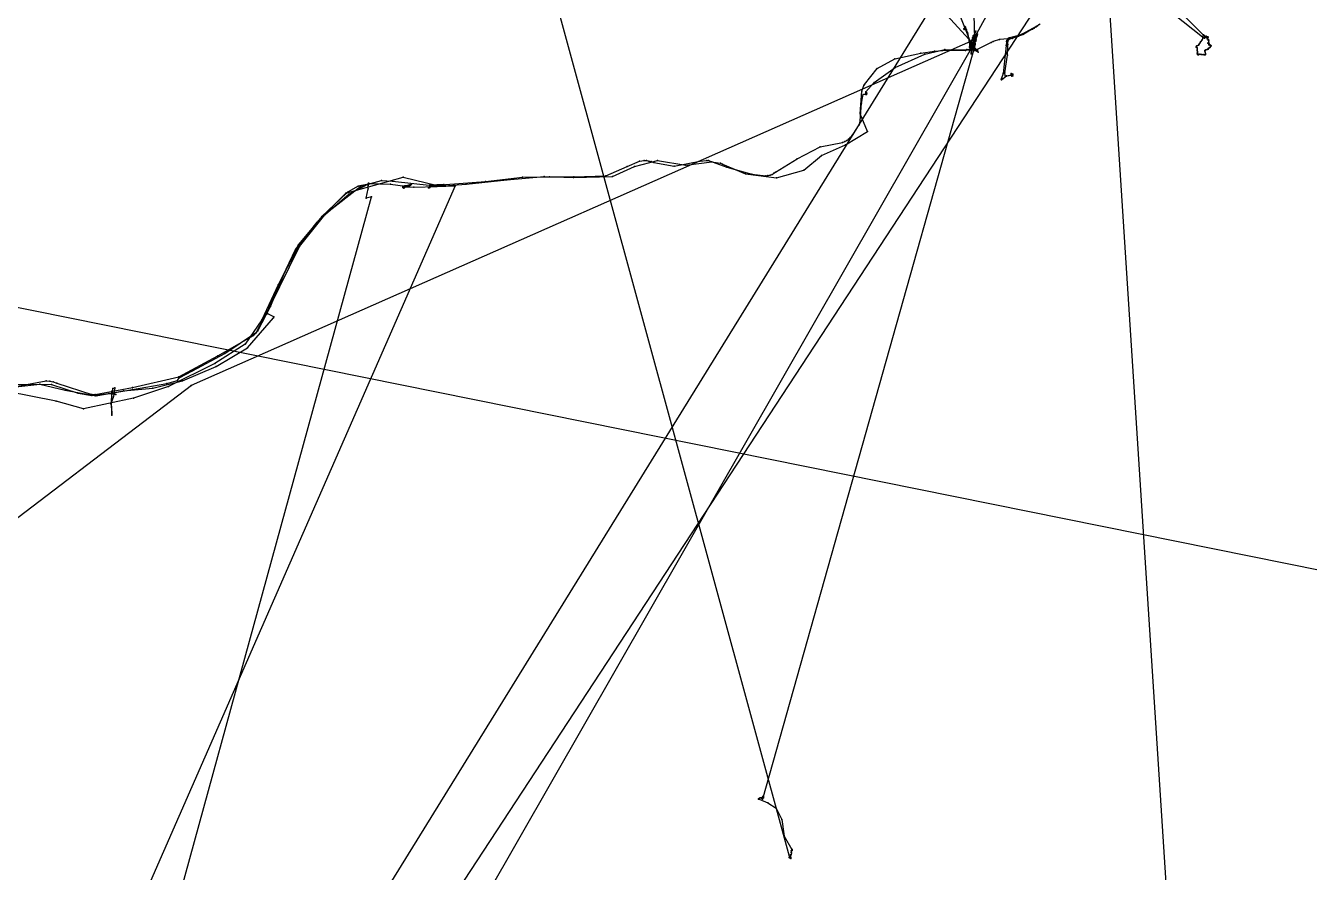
# Model space of a CAD drawing. Header units: metres. Extents: x 534009 to 558760, y 1823984 to 1869097.
# Drawn here: x 546383 to 553419, y 1834394 to 1839034 of the extents above; entities that cross this region are included whole.
import ezdxf

# ---------------------------------------------------------------- set-up
doc = ezdxf.new("R2010")
doc.units = ezdxf.units.M
doc.header["$MEASUREMENT"] = 0
doc.layers.add('Unknown_Line_Type', color=7, linetype='Continuous')
doc.layers.add('Unknown_Point_Feature', color=7, linetype='Continuous')

msp = doc.modelspace()

# ---------------------------------------------------------------- linework, layer by layer
at = {"layer": 'Unknown_Line_Type', "color": 4}
for points in [[(539005.7, 1852659.3, 613), (551572.3, 1838938.9, 400.5), (551574.7, 1838941.3, 397.6), (551573, 1838924.8, 402.9), (551571, 1838926.2, 403.9), (551564.7, 1838880, 459.2), (551569.5, 1838915.1, 424.6), (551572, 1838918.1, 423.6), (548581, 1846459.4, 461.1)], [(551696.5, 1848840, 539), (553294.9, 1824053.8, 442.3)], [(546339.7, 1837069.1, 350.1), (546524.8, 1837067.5, 352), (546671, 1837020.6, 354.9), (546745.6, 1837007.8, 356.3), (546838.6, 1837017.7, 358.2), (546877.1, 1837013.7, 356.8), (546855.6, 1837022.8, 356.8), (546858.1, 1837022.8, 355.8), (546859.7, 1837033.1, 355.3), (546860.6, 1837046.8, 356.3), (546871.8, 1837050.3, 356.3), (546871.3, 1837049.7, 356.3), (546863.8, 1837002.5, 356.3), (546849.3, 1836961.5, 356.8), (546852.6, 1836946, 356.3), (546855.5, 1836899.3, 356.3), (546853, 1836979.2, 354.4), (546856.2, 1837033, 355.3), (546852.9, 1837020, 351), (546855.4, 1837019.6, 351.5), (546860.1, 1837021.3, 352), (546918.9, 1837032.6, 352.9), (547080.1, 1837047.5, 352), (547243.3, 1837088.6, 350.5), (547427.3, 1837166.1, 348.1), (547598.4, 1837269.4, 348.6), (547741.8, 1837433.5, 350.1), (547743.6, 1837438.3, 350.1), (547710.6, 1837455, 351.5), (547706.6, 1837456.6, 351.5), (547720.7, 1837501.2, 351.5), (547776.5, 1837626.9, 351.5), (547862.1, 1837807.7, 351.5), (547979.7, 1837957.8, 351), (548137.8, 1838116, 352), (548451.2, 1838204.1, 355.8), (548640.3, 1838157.9, 355.8), (548679.3, 1838159.3, 355.8), (548682.4, 1838159.8, 355.3), (548674.6, 1838164.4, 355.8), (548598.5, 1838159.7, 385.1), (548593.4, 1838145.7, 381.8), (548598.5, 1838148, 379.4), (548601.8, 1838154, 379.9), (548601.4, 1838161.3, 381.3), (548597.5, 1838152.1, 381.3), (548595, 1838150.2, 383.2), (548594.3, 1838145.9, 379.4), (548591.3, 1838145.9, 374.6), (548596.3, 1838147.9, 375), (548602.1, 1838153.9, 374.6), (548650.9, 1838154.7, 376.5), (548797.1, 1838166.5, 383.2), (549020.9, 1838190.1, 388), (549224.2, 1838208.2, 392.8), (549385.9, 1838201.7, 394.3), (549599.3, 1838207.2, 393.3), (549720.1, 1838262.2, 394.8), (549845.3, 1838295.1, 392.8), (550000.4, 1838270.3, 390.9), (550144, 1838288.2, 390), (550191.9, 1838280.5, 390), (550202.2, 1838276, 390), (550327.8, 1838222.1, 390), (550498.4, 1838199.8, 389.5), (550648.3, 1838241.6, 388.5), (550744.7, 1838323.6, 386.6), (550876.6, 1838380.8, 385.1), (550997.1, 1838454.5, 385.1), (550957.5, 1838550.8, 367.4), (550966.3, 1838674.9, 382.7), (550976.3, 1838705.6, 383.2), (550980.3, 1838712.6, 383.7), (551050.5, 1838799.8, 384.2), (551146.5, 1838853.1, 388), (551289.1, 1838883.1, 392.8), (551364.2, 1838895.5, 388.5), (551431.1, 1838900, 390), (551534, 1838898.3, 398.1), (551540.9, 1838904, 402), (551585, 1838911.3, 405.8), (551596.9, 1838895.6, 402.5), (551604.2, 1838890, 401.5), (551600.4, 1838898.2, 400.5), (551599.9, 1838899.4, 405.3), (551597.6, 1838900, 406.8), (551596.9, 1838904.5, 412.5), (551597.5, 1838903.1, 415.9), (551598.6, 1838901.9, 415), (551596.3, 1838897.9, 420.2), (551597.1, 1838895.1, 426.5), (551590.8, 1838902.8, 427), (551579.8, 1838909.3, 427), (551572.2, 1838920.4, 424.1), (551563.3, 1838923.7, 417.4), (551569.7, 1838919.9, 411.1), (551571.1, 1838924.5, 409.7), (551571.7, 1838924.6, 410.1), (551582.5, 1838946.5, 415.9), (551585.4, 1838962.5, 409.7), (551324.7, 1848507.8, 425)], [(549190.2, 1841864.5, 551.5), (552834, 1838972.8, 520.7), (552836.3, 1838968.1, 507.2), (552837.1, 1838971, 506.8), (552839.8, 1838970.6, 501.5), (552842, 1838967.6, 493.8), (552844.8, 1838966.8, 485.1), (552845.8, 1838967.1, 484.6), (552856.5, 1838974, 462.5), (552861.5, 1838973.4, 456.3), (552864.4, 1838971.9, 456.3), (552845, 1838973.3, 393.3), (552838.8, 1838970.6, 377.9), (552834.9, 1838965.2, 377), (552831.1, 1838957.4, 377.5), (552829.8, 1838954.1, 377.5), (552822.7, 1838945, 377.9), (552817.3, 1838936.9, 377.9), (552813.5, 1838931.4, 378.9), (552812.7, 1838929.5, 378.9), (552811.5, 1838928.3, 378.4), (552803.3, 1838924.5, 379.9), (552801.9, 1838923, 379.4), (552800.1, 1838921.3, 379.4), (552799.3, 1838918.6, 379.4), (552798.1, 1838917.6, 379.9), (552798.9, 1838916.6, 379.9), (552798.9, 1838917.2, 379.4), (552804.3, 1838913.5, 377.5), (552803.6, 1838912.2, 376.5), (552803.4, 1838906.4, 373.1), (552803.1, 1838898.1, 371.2), (552805.4, 1838892.2, 369.8), (552805.1, 1838890.6, 368.3), (552806, 1838885, 365.9), (552803.6, 1838883.5, 366.9), (552808, 1838881.1, 365), (552808.5, 1838875.4, 364), (552806.4, 1838876.4, 363.5), (552811.5, 1838875.1, 366.4), (552819.3, 1838877.8, 367.8), (552826.4, 1838876.7, 364.5), (552826.9, 1838876.7, 363.5), (552836.2, 1838876.5, 362.1), (552842.1, 1838875.2, 362.5), (552847.1, 1838876.7, 363.5), (552848.2, 1838874.5, 365.4), (552849.2, 1838876.3, 365.4), (552848.9, 1838881.5, 365.4), (552848.3, 1838888.3, 360.6), (552845.6, 1838894.9, 359.2), (552846.7, 1838897.7, 358.2), (552845.5, 1838897.5, 357.3), (552847.8, 1838897.9, 359.7), (552850.8, 1838902.6, 360.1), (552859.1, 1838903, 359.2), (552863.4, 1838906.5, 356.8), (552864.3, 1838909.4, 352), (552869.9, 1838912.1, 347.2), (552871.6, 1838913.8, 345.7), (552875.9, 1838916.6, 345.2), (552877.3, 1838919.9, 346.2), (552877.6, 1838920.8, 347.2), (552878.5, 1838922.8, 348.1), (552879.8, 1838923.5, 347.6), (552876.5, 1838927.6, 349.6), (552876.6, 1838927.8, 349.1), (552873, 1838929.3, 350.5), (552872.6, 1838927.9, 349.6), (552871.7, 1838930.2, 354.9), (552870.2, 1838935.3, 353.9), (552868.5, 1838932.2, 355.3), (552868.7, 1838929.9, 357.3), (552869.5, 1838933.2, 356.3), (552868.3, 1838937.4, 355.3), (552864.9, 1838939.5, 354.4), (552862.9, 1838939.3, 352.9), (552864.3, 1838939.2, 358.2), (552868.6, 1838944.4, 357.8), (552868, 1838954.2, 359.7), (552865.2, 1838953.7, 360.6), (552864.7, 1838955.6, 361.1), (552864.2, 1838960.3, 361.1), (552859.9, 1838962.2, 363), (552857.9, 1838962.2, 365.9), (552858, 1838966.5, 368.3), (552856, 1838970.2, 370.2), (552852.7, 1838973.8, 370.2), (552854, 1838976.7, 370.7), (552853.8, 1838977.1, 370.7), (552852.2, 1838973.5, 369.8), (552846.7, 1838975.8, 370.2), (552843.3, 1838979.2, 370.2), (552841.6, 1838980.4, 370.7), (552838.6, 1838983.4, 371.7), (552837.3, 1838982.4, 367.8), (552838.2, 1838982.9, 367.4), (552019.3, 1839800.5, 436.1)], [(551936.2, 1839039.9, 428.4), (551929.4, 1839034.4, 428.4), (551922.3, 1839029, 427.9), (551824.1, 1838977.3, 422.6), (551790, 1838964.8, 420.7), (551719.9, 1838958.6, 417.8), (551685.5, 1838946.8, 416.9), (551675.1, 1838941.4, 416.4), (551587.4, 1838897.5, 412.5), (551581.6, 1838897.8, 411.6), (551577.6, 1838900.7, 411.1), (551574.7, 1838906.4, 411.1), (551568.4, 1838925.2, 410.6), (551569.6, 1838925.8, 410.6), (551560.9, 1838931.6, 405.3), (551560, 1838933.9, 402.9), (551562.8, 1838940.5, 400), (551569.5, 1838937.1, 398.1), (551577.3, 1838946.1, 396.7), (551584.2, 1838945.9, 396.2), (551582.4, 1838942.1, 398.6), (551586.6, 1838948.2, 398.1), (551591.9, 1838957, 400), (551593.3, 1838974.7, 402.5), (551599.7, 1838988.4, 406.3), (551596.6, 1838975.4, 406.3), (551585.3, 1838946.2, 402), (551584.4, 1838970.5, 407.3), (551585.1, 1838975, 418.3), (551582.1, 1838968.1, 427.4), (551572.6, 1838966.9, 427.9), (551590.3, 1839004.2, 428.9), (551568.5, 1838954.2, 420.2), (551577.2, 1838958.6, 409.2), (551579.3, 1838958.9, 410.1), (551572.4, 1838915.2, 403.9), (551572.9, 1838905.9, 398.1), (551576.4, 1838920.2, 395.2), (551582.4, 1838942, 402.5), (551580.7, 1838909.4, 392.8), (551580.4, 1838938.2, 396.2), (551584.9, 1838928, 387.1), (551585.2, 1838952.3, 398.1), (551583.1, 1838951, 402.5), (551585.6, 1838955, 403.9), (551588.4, 1838959.3, 406.8), (551579.9, 1838956.6, 411.6), (551578.8, 1838957.4, 412.1), (551580, 1838961.1, 412.5), (551595.6, 1838974.2, 420.7), (551592.3, 1838970.8, 426), (551591.9, 1838978.2, 433.2), (551588.2, 1838982.9, 435.6), (551581.4, 1838978.9, 435.6), (551578.5, 1838976.9, 435.6), (551576.5, 1838974.1, 432.7), (551576.9, 1838978.3, 432.2), (551576.9, 1838955.1, 420.2), (551580.9, 1838950.5, 412.1), (551581.8, 1838947.4, 409.7), (551581, 1838941.3, 407.3), (551579.3, 1838940, 399.1), (551578.9, 1838943.1, 402.9), (551584, 1838948.9, 406.8), (551577.2, 1838950.2, 409.2), (551579.8, 1838950.2, 413.5), (551590.4, 1838950.1, 412.5), (551585.5, 1838949.7, 413), (551578, 1838948.3, 419.8), (551577.5, 1838952.8, 424.1), (551576.7, 1838948.5, 424.1), (551577.8, 1838944.2, 423.6), (551585.8, 1838954, 423.1), (551585.4, 1838959.7, 418.8), (551568.2, 1838930.9, 418.3), (551560.7, 1838916.5, 417.8), (551556.5, 1838917.3, 418.3), (551561.3, 1838939.9, 418.8), (551573.9, 1838964.6, 420.7), (551585.1, 1838953.8, 421.7), (551587.8, 1838932, 421.2), (550421, 1834795.3, 516.4), (550419.4, 1834798, 520.2), (550416.7, 1834800.5, 522.6), (550416, 1834802.8, 524.1), (550418.2, 1834800.6, 523.1), (550419.2, 1834800, 522.1), (550421.6, 1834802.6, 523.6), (550421.1, 1834805.9, 523.1), (550421.6, 1834803.7, 524.1), (550422.1, 1834805.5, 524.1), (550425, 1834811.3, 522.1), (550422.9, 1834809.1, 521.7), (550426.7, 1834805.7, 522.6), (550426.1, 1834805.9, 522.6), (550426.6, 1834802.8, 523.1), (550426.1, 1834803, 523.1), (550425.4, 1834805.2, 521.2), (550427.4, 1834807.2, 519.7), (550426.8, 1834806.2, 518.3), (550427, 1834804.4, 516.8), (550424.9, 1834807.4, 518.3), (550424.4, 1834804.9, 519.2), (550426.4, 1834806.6, 521.2), (550426.6, 1834806.6, 521.2), (550426, 1834805.3, 521.2), (550425, 1834803.1, 521.7), (550425.2, 1834805, 522.1), (550423.1, 1834805.7, 523.6), (550421.6, 1834804.9, 522.6), (550423.4, 1834806, 520.7), (550423.1, 1834805.1, 520.2), (550424, 1834804.9, 521.2), (550424.2, 1834804.5, 523.1), (550423.5, 1834805.3, 521.2), (550423.3, 1834806.2, 521.7), (550421.8, 1834806.4, 522.1), (550421.4, 1834806.4, 522.1), (550423, 1834806, 521.2), (550422.3, 1834805.1, 521.7), (550408.3, 1834802, 521.7), (550405.3, 1834801.3, 521.7), (550399.1, 1834797.4, 522.1), (550400.1, 1834796, 522.6), (550400.6, 1834794.7, 524.1), (550402.3, 1834794.8, 524.5), (550451.5, 1834775.5, 523.6), (550496.3, 1834746.5, 523.1), (550528.1, 1834684.6, 525), (550541, 1834593.3, 526.5), (550582.2, 1834518.5, 529.8), (550582.6, 1834520, 532.7), (550582.6, 1834520.4, 534.2), (550584, 1834520.3, 532.7), (550581.8, 1834520.4, 532.2), (550584.7, 1834518.5, 528.9), (550584.4, 1834513.2, 529.8), (550578.3, 1834512.9, 530.3), (550578.2, 1834502.3, 529.8), (550580.8, 1834500.6, 530.3), (550578.7, 1834491.7, 528.9), (550578.7, 1834490.9, 529.3), (550574.5, 1834489.8, 529.8), (550572.7, 1834481.3, 529.3), (550571.3, 1834479.3, 529.8), (550570.6, 1834475.9, 530.3), (550571.2, 1834476, 530.8), (550569.3, 1834475.7, 531.8), (550568.9, 1834473.4, 530.3), (550570.8, 1834476.7, 530.3), (550569.6, 1834478.2, 530.3), (550566.8, 1834474.7, 534.6), (550570.4, 1834475.5, 536.5), (550571.9, 1834477.6, 537), (550570.3, 1834477.5, 536.5), (550571.9, 1834476, 538.5), (550571.8, 1834477.3, 530.3), (550571.2, 1834478, 530.3), (550569.8, 1834477.1, 533.2), (550572.9, 1834476.5, 537.5), (550571.8, 1834478.6, 535.1), (550569.9, 1834479.7, 535.6), (550571.4, 1834477.1, 535.6), (550573.2, 1834475.7, 526.9), (550576.1, 1834477.9, 529.8), (550577.5, 1834477.4, 530.8), (550574.4, 1834477, 529.3), (550574.9, 1834475.8, 529.3), (550573.5, 1834475.6, 528.9), (550574.7, 1834474.9, 532.7), (550576.1, 1834476.2, 529.8), (550577, 1834473.9, 530.8), (550577.5, 1834469.3, 531.3), (550573.8, 1834474.7, 529.3), (550569.1, 1834481.9, 528.4), (548944.9, 1840432.9, 439.5)], [(552033.7, 1839790.8, 419.8), (551585.4, 1838972.8, 417.4), (551585.5, 1838977, 417.4), (551587.7, 1838981.5, 417.4), (551590, 1838983.4, 417.8), (551599, 1838990.4, 417.8), (551594.1, 1838987.2, 418.3), (551594.9, 1838987.3, 418.3), (551583.7, 1838964, 389.5), (551578.6, 1838957.4, 377), (551576.6, 1838955.9, 384.7), (551579.5, 1838956.6, 405.8), (551581.4, 1838961.6, 411.1), (551585.3, 1838965.3, 408.7), (551584.7, 1838963.8, 403.9), (551581.1, 1838963.2, 405.3), (551585.3, 1838956.6, 401.5), (551585.1, 1838959.7, 401), (551585.5, 1838959.2, 403.4), (551587.9, 1838960.9, 406.8), (551585.6, 1838956.3, 403.4), (551585.5, 1838955.2, 402.5), (551586.1, 1838959, 401), (551586.5, 1838961.1, 399.6), (551582.7, 1838956.7, 395.2), (551578.4, 1838954.1, 392.8), (551577.9, 1838951.9, 390), (551583.1, 1838960.7, 412.5), (551585.8, 1838963.2, 415.4), (551589.6, 1838962.2, 413.5), (551584.4, 1838956.2, 406.8), (551581.2, 1838958.4, 403.4), (551579.8, 1838952.1, 403.9), (551578.9, 1838953, 407.3), (551578.5, 1838948.3, 411.1), (551578, 1838956.4, 410.6), (551578.3, 1838955.4, 409.7), (547289.1, 1837062.5, 342.9), (547291.8, 1837062.5, 340.9), (546038.2, 1836108.2, 303.4)], [(543660.2, 1826531.2, 228.4), (551988.3, 1839236.7, 419.3)], [(546779.4, 1831740, 390.4), (551346.3, 1839129.8, 390.9)], [(546311.8, 1837052.7, 316.9), (546460.2, 1837070, 322.7), (546598.8, 1837036, 329.4), (546768, 1837006.1, 335.2), (546968.4, 1837041, 340.4), (547156.1, 1837074, 346.7), (547214.7, 1837090, 350.1), (547223.7, 1837105.1, 353.9), (547296.6, 1837142.8, 352), (547475.2, 1837237.7, 352.9), (547648.5, 1837354.5, 352.5), (547721.4, 1837493.1, 352.5), (547884.2, 1837824.6, 354.9), (548030, 1838006.7, 358.2), (548219.4, 1838155, 366.4), (548332.3, 1838186.7, 367.4), (548393.8, 1838181.7, 369.8), (548610.7, 1838157.7, 374.6), (548903.9, 1838179.5, 383.7), (549106.3, 1838203.3, 390.4), (549254.6, 1838205.7, 394.8), (549387, 1838205.2, 397.2), (549562.5, 1838211.4, 397.6), (549679, 1838262.7, 394.8), (549748.2, 1838292.6, 392.8), (549772.9, 1838295.5, 392.8), (549786.1, 1838294.9, 392.8), (549799.1, 1838292.6, 392.8), (549812, 1838289.1, 392.8), (549825, 1838284.8, 393.3), (549936.8, 1838264, 394.3), (550078.1, 1838291.9, 393.3), (550115.7, 1838296, 392.8), (550125.4, 1838295.5, 392.4), (550226.6, 1838259.2, 394.8), (550363.6, 1838221.4, 398.1), (550439.4, 1838212.1, 398.1), (550451.2, 1838212.7, 397.6), (550462.8, 1838215.3, 397.2), (550473.6, 1838219.5, 396.7), (550483.6, 1838226, 396.2), (550492.5, 1838231.9, 395.7), (550611.4, 1838304.6, 390.9), (550738.4, 1838369.9, 387.5), (550860.2, 1838393.6, 384.2), (550872, 1838399.1, 384.2), (550883.3, 1838405.5, 383.7), (550893.5, 1838413.2, 383.2), (550902.9, 1838421.9, 383.2), (550911.3, 1838431, 382.7), (550919, 1838440.3, 382.3), (550951.4, 1838490.2, 380.3), (550955, 1838501.6, 380.3), (550957.3, 1838513.1, 380.3), (550964.3, 1838609.6, 379.9), (550973.4, 1838658, 379.9), (550983.7, 1838659, 381.3), (550986.3, 1838658.5, 382.7), (550989.6, 1838657.4, 383.2), (550992.2, 1838657.8, 377), (550992.4, 1838659.5, 378.9), (550991.9, 1838657.2, 380.8), (550989.3, 1838656.7, 377), (550987.7, 1838658.7, 377.9), (550987.9, 1838657.2, 381.3), (550988.4, 1838659.1, 387.1), (550987.7, 1838660.8, 389), (550987.8, 1838662, 389.5), (550990.4, 1838663.9, 392.8), (550988.7, 1838662.8, 395.7), (550988.7, 1838661.4, 391.4), (550990.5, 1838660.6, 388), (550991, 1838658.1, 385.6), (550992.1, 1838660.1, 385.1), (550992, 1838661.4, 384.2), (550991.4, 1838662, 384.2), (550993, 1838664.5, 382.7), (550991.6, 1838665.5, 389), (550991.8, 1838665.3, 392.8), (550988.2, 1838662.2, 394.8), (550987.3, 1838671.5, 389.5), (551034.3, 1838723.4, 389.5), (551149, 1838804.9, 391.4), (551310.8, 1838878.5, 394.8), (551421.2, 1838904, 398.1), (551546.1, 1838901.3, 398.6), (551559, 1838902.4, 398.6), (551563.2, 1838904.7, 398.6), (551565.3, 1838908.5, 398.6), (551562.7, 1838931.2, 399.6), (551540.1, 1839011.5, 401), (551535.1, 1839019.6, 402.5), (551535.7, 1839018.4, 403.4), (551531.4, 1839015, 403.4), (551527.6, 1839012.8, 402.5), (551525.2, 1839016.9, 400.5), (551528.2, 1839021.3, 401), (551533.3, 1839026.9, 401), (551531.4, 1839029.4, 402), (551534, 1839019.1, 402.9), (551544.3, 1838996.8, 404.9), (551559.8, 1838912, 402.9), (551572.9, 1838902.4, 402.5), (551575.3, 1838903.5, 402.5), (551577.4, 1838906.2, 402.5), (551578.8, 1838909.7, 402.5), (551577, 1838919.4, 402.5), (551574.9, 1838921.3, 402.9), (551572.3, 1838922.8, 402.9), (551569.9, 1838924.3, 403.4), (551567.8, 1838929.4, 403.9), (551572.7, 1838936.9, 404.4), (551571.8, 1838936.7, 404.9), (551586.4, 1838946.9, 405.3), (551587.3, 1838947.1, 405.8), (544612.4, 1826763.6, 290.9)], [(551930.2, 1839034.4, 424.6), (551920.7, 1839027.3, 424.6), (551911, 1839021, 424.6), (551900.7, 1839015.7, 424.6), (551832.7, 1838982.3, 424.6), (551832.2, 1838982.4, 425.5), (551811.9, 1838977.2, 425.5), (551775.1, 1838967.9, 427), (551770.7, 1838965.4, 427), (551766.7, 1838962.1, 427), (551763.5, 1838958.3, 427), (551761.1, 1838953.4, 427), (551759.3, 1838947.6, 427.4), (551756.6, 1838924.9, 427.9), (551740.2, 1838771.7, 427.4), (551730, 1838741, 426.5), (551731.6, 1838736.8, 425.5), (551741.5, 1838744.2, 426), (551758.7, 1838760.1, 426.5), (551793.6, 1838767.2, 427), (551794, 1838769.1, 426.5), (551792.7, 1838769.1, 422.6), (551788.1, 1838770.1, 413.5), (551784.6, 1838771.4, 409.2), (551786.3, 1838768.9, 402.5), (551784.6, 1838767.1, 399.1), (551786.6, 1838763.6, 394.3), (551785.5, 1838764.5, 395.2), (551787.2, 1838765.5, 398.1), (551790.8, 1838764.1, 397.6), (551789.2, 1838764.2, 395.2), (551790.7, 1838763.5, 394.8), (551789.3, 1838765.5, 395.7), (551789.1, 1838767.1, 397.2), (551787.1, 1838768, 398.6), (551786.9, 1838770.6, 398.6), (551789.3, 1838766.2, 398.6), (551787.8, 1838762.9, 402.5), (551789.3, 1838762.6, 403.4), (551789.7, 1838761.4, 405.3), (551789.2, 1838761.7, 405.8), (551788.5, 1838762.2, 407.7), (551791, 1838759.5, 410.6), (551787.1, 1838762.7, 407.3), (551788.5, 1838758.3, 404.9), (551792.3, 1838761.3, 401), (551791, 1838761, 404.4), (551793.1, 1838760.3, 402), (551788.9, 1838761.9, 397.6), (551791.2, 1838760.6, 401), (551787.3, 1838765.9, 396.7), (551789.2, 1838762.9, 396.7), (551789.6, 1838759.6, 395.7), (551787.1, 1838761.7, 398.1), (551786.8, 1838763.2, 403.4), (551789, 1838759, 403.4), (551788.7, 1838763.2, 404.9), (551787.9, 1838764.4, 406.3), (551788, 1838763.1, 401), (551788.6, 1838760.8, 404.9), (551789.5, 1838761.4, 407.3), (551789.4, 1838763.4, 405.8), (551789.6, 1838760.6, 403.4), (551786.9, 1838763.1, 402), (551786.1, 1838765.9, 401.5), (551788.7, 1838760.4, 402.5), (551759.7, 1838757.9, 403.9), (551752.1, 1838760.2, 404.4), (551749.7, 1838775.1, 405.3), (551763.9, 1838871.9, 409.2), (551766.1, 1838931.3, 411.6), (551764.6, 1838931.9, 416.4), (551769, 1838956, 416.9), (551772.1, 1838959.2, 416.9), (551776.9, 1838961.8, 416.4), (551848.9, 1838986.8, 416.4), (551944.3, 1839045.1, 416.4)], [(546237.8, 1837040.6, 363.5), (546495.6, 1837087.5, 373.1), (546514.6, 1837086.6, 374.1), (546534, 1837082.5, 374.6), (546553.1, 1837075.2, 375), (546745, 1837012.6, 381.3), (546764, 1837012.3, 382.3), (546969.1, 1837051.8, 388.5), (547221.7, 1837109.2, 393.3), (547436.5, 1837224.8, 400), (547632.2, 1837335.9, 405.8), (547643.8, 1837348.6, 406.3), (547654.7, 1837362.3, 405.8), (547724.6, 1837494.5, 404.9), (547803, 1837683.9, 403.9), (547880.4, 1837827.5, 403.9), (548002, 1837981.9, 400.5), (548154.3, 1838111.3, 395.2), (548266.1, 1838169.6, 392.8), (548382.2, 1838165.2, 389.5), (548463.8, 1838154.5, 389.5), (548479.4, 1838154.2, 390.4), (548483.4, 1838155, 390.9), (548486.9, 1838156.2, 391.4), (548489.8, 1838158, 391.4), (548492.4, 1838159.9, 392.4), (548494.6, 1838162, 392.8), (548496.3, 1838164.2, 393.3), (548497.5, 1838166.2, 394.3), (548470.7, 1838156.7, 390.4), (548460.8, 1838156.2, 379.4), (548455.4, 1838154.6, 374.1), (548455.8, 1838154.4, 372.6), (548456, 1838153.9, 373.1), (548457.2, 1838153, 373.1), (548454.1, 1838151, 373.6), (548456.6, 1838152.4, 374.1), (548455.8, 1838152.2, 372.6), (548454.6, 1838151.1, 372.6), (548455.5, 1838149.4, 370.7), (548456.3, 1838150.7, 370.2), (548456.1, 1838149.2, 367.8), (548458.5, 1838148.2, 368.8), (548457.2, 1838147.8, 365.4), (548457, 1838146.8, 363.5), (548455.7, 1838145.5, 363), (548456.2, 1838143.7, 361.6), (548455.8, 1838147.2, 363), (548455.3, 1838147.6, 364), (548454.5, 1838145.8, 364.5), (548455.9, 1838145.2, 365.9), (548454.2, 1838147.1, 365.9), (548453.8, 1838146.8, 366.9), (548453.4, 1838147.4, 367.8), (548453.7, 1838146.8, 368.8), (548453.8, 1838147.3, 369.8), (548452.7, 1838146.6, 371.2), (548452.5, 1838147.8, 371.7), (548452.3, 1838148.4, 371.7), (548450.3, 1838147.9, 370.2), (548450, 1838148.3, 371.7), (548451.2, 1838149.3, 371.7), (548450.9, 1838150.4, 371.7), (548450.1, 1838149, 373.1), (548449.9, 1838147.4, 373.1), (548449.4, 1838146.9, 373.6), (548452.4, 1838148.3, 372.2), (548453.9, 1838152, 371.2), (548452.8, 1838153, 370.2), (548451.8, 1838151.8, 368.3), (548452.3, 1838150.5, 365.9), (548452.2, 1838151.6, 366.4), (548454.8, 1838150.4, 365.9), (548457.1, 1838150.3, 365.4), (548459, 1838150.3, 365.4), (548510.8, 1838148.5, 366.4), (548635.6, 1838153, 372.2), (548737.1, 1838156.5, 377.5), (543641.5, 1826532.8, 215.5)], [(546614.5, 1832034.8, 382.3), (548277.7, 1838097.1, 378.4), (548250, 1838089.5, 376), (548261, 1838140.5, 371.7), (548260.5, 1838157.6, 371.2), (548260.7, 1838167.3, 369.8), (548261.2, 1838164.5, 368.8), (548262.3, 1838172.1, 367.8), (548262.5, 1838166.6, 368.8), (548205.3, 1838155, 368.3), (548150.5, 1838124.6, 371.7), (548140.7, 1838115.8, 371.7), (548005.4, 1837989.1, 373.6), (547878.2, 1837834.5, 374.1), (547766.5, 1837614.3, 373.1), (547677.4, 1837421.8, 371.2), (547585.3, 1837289.6, 370.2), (547419.3, 1837183.2, 370.2), (547166.2, 1837057.2, 370.7), (546973.9, 1836993.7, 370.2), (546700, 1836935.2, 369.8), (546549.7, 1836975.6, 370.2), (546280.9, 1837030, 369.8)], [(543580.6, 1838046.9, 365), (558150.1, 1835108.2, 301)]]:
    msp.add_polyline3d(points, dxfattribs=at)
at = {"layer": 'Unknown_Point_Feature'}
for p in [(551531.4, 1839029.4, 402), (551533.3, 1839026.9, 401), (551920.7, 1839027.3, 424.6), (551922.3, 1839029, 427.9), (551929.4, 1839034.4, 428.4), (551525.2, 1839016.9, 400.5), (551527.6, 1839012.8, 402.5), (551528.2, 1839021.3, 401), (551531.4, 1839015, 403.4), (551534, 1839019.1, 402.9), (551535.1, 1839019.6, 402.5), (551535.7, 1839018.4, 403.4), (551540.1, 1839011.5, 401), (551544.3, 1838996.8, 404.9), (551572.6, 1838966.9, 427.9), (551573.9, 1838964.6, 420.7), (551576.5, 1838974.1, 432.7), (551576.6, 1838955.9, 384.7), (551576.9, 1838978.3, 432.2), (551577.2, 1838958.6, 409.2), (551578, 1838956.4, 410.6), (551578.5, 1838976.9, 435.6), (551578.6, 1838957.4, 377), (551578.8, 1838957.4, 412.1), (551579.3, 1838958.9, 410.1), (551579.5, 1838956.6, 405.8), (551579.9, 1838956.6, 411.6), (551580, 1838961.1, 412.5), (551581.1, 1838963.2, 405.3), (551581.2, 1838958.4, 403.4), (551581.4, 1838978.9, 435.6), (551581.4, 1838961.6, 411.1), (551582.1, 1838968.1, 427.4), (551582.7, 1838956.7, 395.2), (551583.1, 1838960.7, 412.5), (551583.7, 1838964, 389.5), (551584.4, 1838970.5, 407.3), (551584.4, 1838956.2, 406.8), (551584.7, 1838963.8, 403.9), (551585.1, 1838975, 418.3), (551585.1, 1838959.7, 401), (551585.3, 1838965.3, 408.7), (551585.3, 1838956.6, 401.5), (551585.4, 1838972.8, 417.4), (551585.4, 1838962.5, 409.7), (551585.4, 1838959.7, 418.8), (551585.5, 1838977, 417.4), (551585.5, 1838959.2, 403.4), (551585.6, 1838956.3, 403.4), (551585.8, 1838963.2, 415.4), (551586.1, 1838959, 401), (551586.5, 1838961.1, 399.6), (551587.7, 1838981.5, 417.4), (551587.9, 1838960.9, 406.8), (551588.2, 1838982.9, 435.6), (551588.4, 1838959.3, 406.8), (551589.6, 1838962.2, 413.5), (551590, 1838983.4, 417.8), (551590.3, 1839004.2, 428.9), (551591.9, 1838978.2, 433.2), (551591.9, 1838957, 400), (551592.3, 1838970.8, 426), (551593.3, 1838974.7, 402.5), (551594.1, 1838987.2, 418.3), (551594.9, 1838987.3, 418.3), (551595.6, 1838974.2, 420.7), (551596.6, 1838975.4, 406.3), (551599, 1838990.4, 417.8), (551599.7, 1838988.4, 406.3), (551719.9, 1838958.6, 417.8), (551763.5, 1838958.3, 427), (551766.7, 1838962.1, 427), (551769, 1838956, 416.9), (551770.7, 1838965.4, 427), (551772.1, 1838959.2, 416.9), (551775.1, 1838967.9, 427), (551776.9, 1838961.8, 416.4), (551790, 1838964.8, 420.7), (551811.9, 1838977.2, 425.5), (551824.1, 1838977.3, 422.6), (551832.2, 1838982.4, 425.5), (551832.7, 1838982.3, 424.6), (551848.9, 1838986.8, 416.4), (551900.7, 1839015.7, 424.6), (551911, 1839021, 424.6), (552831.1, 1838957.4, 377.5), (552834, 1838972.8, 520.7), (552834.9, 1838965.2, 377), (552836.3, 1838968.1, 507.2), (552837.1, 1838971, 506.8), (552837.3, 1838982.4, 367.8), (552838.2, 1838982.9, 367.4), (552838.6, 1838983.4, 371.7), (552838.8, 1838970.6, 377.9), (552839.8, 1838970.6, 501.5), (552841.6, 1838980.4, 370.7), (552842, 1838967.6, 493.8), (552843.3, 1838979.2, 370.2), (552844.8, 1838966.8, 485.1), (552845, 1838973.3, 393.3), (552845.8, 1838967.1, 484.6), (552846.7, 1838975.8, 370.2), (552852.2, 1838973.5, 369.8), (552852.7, 1838973.8, 370.2), (552853.8, 1838977.1, 370.7), (552854, 1838976.7, 370.7), (552856, 1838970.2, 370.2), (552856.5, 1838974, 462.5), (552857.9, 1838962.2, 365.9), (552858, 1838966.5, 368.3), (552859.9, 1838962.2, 363), (552861.5, 1838973.4, 456.3), (552864.2, 1838960.3, 361.1), (552864.4, 1838971.9, 456.3), (552864.7, 1838955.6, 361.1), (551364.2, 1838895.5, 388.5), (551421.2, 1838904, 398.1), (551431.1, 1838900, 390), (551534, 1838898.3, 398.1), (551540.9, 1838904, 402), (551546.1, 1838901.3, 398.6), (551556.5, 1838917.3, 418.3), (551559, 1838902.4, 398.6), (551559.8, 1838912, 402.9), (551560, 1838933.9, 402.9), (551560.7, 1838916.5, 417.8), (551560.9, 1838931.6, 405.3), (551561.3, 1838939.9, 418.8), (551562.7, 1838931.2, 399.6), (551562.8, 1838940.5, 400), (551563.2, 1838904.7, 398.6), (551563.3, 1838923.7, 417.4), (551565.3, 1838908.5, 398.6), (551567.8, 1838929.4, 403.9), (551568.2, 1838930.9, 418.3), (551568.4, 1838925.2, 410.6), (551568.5, 1838954.2, 420.2), (551569.5, 1838937.1, 398.1), (551569.5, 1838915.1, 424.6), (551569.6, 1838925.8, 410.6), (551569.7, 1838919.9, 411.1), (551569.9, 1838924.3, 403.4), (551571, 1838926.2, 403.9), (551571.1, 1838924.5, 409.7), (551571.7, 1838924.6, 410.1), (551571.8, 1838936.7, 404.9), (551572, 1838918.1, 423.6), (551572.2, 1838920.4, 424.1), (551572.3, 1838938.9, 400.5), (551572.3, 1838922.8, 402.9), (551572.4, 1838915.2, 403.9), (551572.7, 1838936.9, 404.4), (551572.9, 1838905.9, 398.1), (551572.9, 1838902.4, 402.5), (551573, 1838924.8, 402.9), (551574.7, 1838941.3, 397.6), (551574.7, 1838906.4, 411.1), (551574.9, 1838921.3, 402.9), (551575.3, 1838903.5, 402.5), (551576.4, 1838920.2, 395.2), (551576.7, 1838948.5, 424.1), (551576.9, 1838955.1, 420.2), (551577, 1838919.4, 402.5), (551577.2, 1838950.2, 409.2), (551577.3, 1838946.1, 396.7), (551577.4, 1838906.2, 402.5), (551577.5, 1838952.8, 424.1), (551577.6, 1838900.7, 411.1), (551577.8, 1838944.2, 423.6), (551577.9, 1838951.9, 390), (551578, 1838948.3, 419.8), (551578.3, 1838955.4, 409.7), (551578.4, 1838954.1, 392.8), (551578.5, 1838948.3, 411.1), (551578.8, 1838909.7, 402.5), (551578.9, 1838953, 407.3), (551578.9, 1838943.1, 402.9), (551579.3, 1838940, 399.1), (551579.8, 1838952.1, 403.9), (551579.8, 1838950.2, 413.5), (551579.8, 1838909.3, 427), (551580.4, 1838938.2, 396.2), (551580.7, 1838909.4, 392.8), (551580.9, 1838950.5, 412.1), (551581, 1838941.3, 407.3), (551581.6, 1838897.8, 411.6), (551581.8, 1838947.4, 409.7), (551582.4, 1838942.1, 398.6), (551582.4, 1838942, 402.5), (551582.5, 1838946.5, 415.9), (551583.1, 1838951, 402.5), (551584, 1838948.9, 406.8), (551584.2, 1838945.9, 396.2), (551584.9, 1838928, 387.1), (551585, 1838911.3, 405.8), (551585.1, 1838953.8, 421.7), (551585.2, 1838952.3, 398.1), (551585.3, 1838946.2, 402), (551585.5, 1838955.2, 402.5), (551585.5, 1838949.7, 413), (551585.6, 1838955, 403.9), (551585.8, 1838954, 423.1), (551586.4, 1838946.9, 405.3), (551586.6, 1838948.2, 398.1), (551587.3, 1838947.1, 405.8), (551587.4, 1838897.5, 412.5), (551587.8, 1838932, 421.2), (551590.4, 1838950.1, 412.5), (551590.8, 1838902.8, 427), (551596.3, 1838897.9, 420.2), (551596.9, 1838904.5, 412.5), (551596.9, 1838895.6, 402.5), (551597.1, 1838895.1, 426.5), (551597.5, 1838903.1, 415.9), (551597.6, 1838900, 406.8), (551598.6, 1838901.9, 415), (551599.9, 1838899.4, 405.3), (551600.4, 1838898.2, 400.5), (551604.2, 1838890, 401.5), (551675.1, 1838941.4, 416.4), (551685.5, 1838946.8, 416.9), (551756.6, 1838924.9, 427.9), (551759.3, 1838947.6, 427.4), (551761.1, 1838953.4, 427), (551764.6, 1838931.9, 416.4), (551766.1, 1838931.3, 411.6), (552798.1, 1838917.6, 379.9), (552798.9, 1838917.2, 379.4), (552798.9, 1838916.6, 379.9), (552799.3, 1838918.6, 379.4), (552800.1, 1838921.3, 379.4), (552801.9, 1838923, 379.4), (552803.1, 1838898.1, 371.2), (552803.3, 1838924.5, 379.9), (552803.4, 1838906.4, 373.1), (552803.6, 1838912.2, 376.5), (552804.3, 1838913.5, 377.5), (552805.1, 1838890.6, 368.3), (552805.4, 1838892.2, 369.8), (552811.5, 1838928.3, 378.4), (552812.7, 1838929.5, 378.9), (552813.5, 1838931.4, 378.9), (552817.3, 1838936.9, 377.9), (552822.7, 1838945, 377.9), (552829.8, 1838954.1, 377.5), (552845.5, 1838897.5, 357.3), (552845.6, 1838894.9, 359.2), (552846.7, 1838897.7, 358.2), (552847.8, 1838897.9, 359.7), (552848.3, 1838888.3, 360.6), (552850.8, 1838902.6, 360.1), (552859.1, 1838903, 359.2), (552862.9, 1838939.3, 352.9), (552863.4, 1838906.5, 356.8), (552864.3, 1838939.2, 358.2), (552864.3, 1838909.4, 352), (552864.9, 1838939.5, 354.4), (552865.2, 1838953.7, 360.6), (552868, 1838954.2, 359.7), (552868.3, 1838937.4, 355.3), (552868.5, 1838932.2, 355.3), (552868.6, 1838944.4, 357.8), (552868.7, 1838929.9, 357.3), (552869.5, 1838933.2, 356.3), (552869.9, 1838912.1, 347.2), (552870.2, 1838935.3, 353.9), (552871.6, 1838913.8, 345.7), (552871.7, 1838930.2, 354.9), (552872.6, 1838927.9, 349.6), (552873, 1838929.3, 350.5), (552875.9, 1838916.6, 345.2), (552876.5, 1838927.6, 349.6), (552876.6, 1838927.8, 349.1), (552877.3, 1838919.9, 346.2), (552877.6, 1838920.8, 347.2), (552878.5, 1838922.8, 348.1), (552879.8, 1838923.5, 347.6), (551146.5, 1838853.1, 388), (551289.1, 1838883.1, 392.8), (551310.8, 1838878.5, 394.8), (551564.7, 1838880, 459.2), (551763.9, 1838871.9, 409.2), (552803.6, 1838883.5, 366.9), (552806, 1838885, 365.9), (552806.4, 1838876.4, 363.5), (552808, 1838881.1, 365), (552808.5, 1838875.4, 364), (552811.5, 1838875.1, 366.4), (552819.3, 1838877.8, 367.8), (552826.4, 1838876.7, 364.5), (552826.9, 1838876.7, 363.5), (552836.2, 1838876.5, 362.1), (552842.1, 1838875.2, 362.5), (552847.1, 1838876.7, 363.5), (552848.2, 1838874.5, 365.4), (552848.9, 1838881.5, 365.4), (552849.2, 1838876.3, 365.4), (551050.5, 1838799.8, 384.2), (551149, 1838804.9, 391.4), (551740.2, 1838771.7, 427.4), (551749.7, 1838775.1, 405.3), (551752.1, 1838760.2, 404.4), (551758.7, 1838760.1, 426.5), (551759.7, 1838757.9, 403.9), (551784.6, 1838771.4, 409.2), (551784.6, 1838767.1, 399.1), (551785.5, 1838764.5, 395.2), (551786.1, 1838765.9, 401.5), (551786.3, 1838768.9, 402.5), (551786.6, 1838763.6, 394.3), (551786.8, 1838763.2, 403.4), (551786.9, 1838770.6, 398.6), (551786.9, 1838763.1, 402), (551787.1, 1838768, 398.6), (551787.1, 1838762.7, 407.3), (551787.1, 1838761.7, 398.1), (551787.2, 1838765.5, 398.1), (551787.3, 1838765.9, 396.7), (551787.8, 1838762.9, 402.5), (551787.9, 1838764.4, 406.3), (551788, 1838763.1, 401), (551788.1, 1838770.1, 413.5), (551788.5, 1838762.2, 407.7), (551788.5, 1838758.3, 404.9), (551788.6, 1838760.8, 404.9), (551788.7, 1838763.2, 404.9), (551788.7, 1838760.4, 402.5), (551788.9, 1838761.9, 397.6), (551789, 1838759, 403.4), (551789.1, 1838767.1, 397.2), (551789.2, 1838764.2, 395.2), (551789.2, 1838762.9, 396.7), (551789.2, 1838761.7, 405.8), (551789.3, 1838766.2, 398.6), (551789.3, 1838765.5, 395.7), (551789.3, 1838762.6, 403.4), (551789.4, 1838763.4, 405.8), (551789.5, 1838761.4, 407.3), (551789.6, 1838760.6, 403.4), (551789.6, 1838759.6, 395.7), (551789.7, 1838761.4, 405.3), (551790.7, 1838763.5, 394.8), (551790.8, 1838764.1, 397.6), (551791, 1838761, 404.4), (551791, 1838759.5, 410.6), (551791.2, 1838760.6, 401), (551792.3, 1838761.3, 401), (551792.7, 1838769.1, 422.6), (551793.1, 1838760.3, 402), (551793.6, 1838767.2, 427), (551794, 1838769.1, 426.5), (550966.3, 1838674.9, 382.7), (550976.3, 1838705.6, 383.2), (550980.3, 1838712.6, 383.7), (551034.3, 1838723.4, 389.5), (551730, 1838741, 426.5), (551731.6, 1838736.8, 425.5), (551741.5, 1838744.2, 426), (550964.3, 1838609.6, 379.9), (550973.4, 1838658, 379.9), (550983.7, 1838659, 381.3), (550986.3, 1838658.5, 382.7), (550987.3, 1838671.5, 389.5), (550987.7, 1838660.8, 389), (550987.7, 1838658.7, 377.9), (550987.8, 1838662, 389.5), (550987.9, 1838657.2, 381.3), (550988.2, 1838662.2, 394.8), (550988.4, 1838659.1, 387.1), (550988.7, 1838662.8, 395.7), (550988.7, 1838661.4, 391.4), (550989.3, 1838656.7, 377), (550989.6, 1838657.4, 383.2), (550990.4, 1838663.9, 392.8), (550990.5, 1838660.6, 388), (550991, 1838658.1, 385.6), (550991.4, 1838662, 384.2), (550991.6, 1838665.5, 389), (550991.8, 1838665.3, 392.8), (550991.9, 1838657.2, 380.8), (550992, 1838661.4, 384.2), (550992.1, 1838660.1, 385.1), (550992.2, 1838657.8, 377), (550992.4, 1838659.5, 378.9), (550993, 1838664.5, 382.7), (550957.5, 1838550.8, 367.4), (550951.4, 1838490.2, 380.3), (550955, 1838501.6, 380.3), (550957.3, 1838513.1, 380.3), (550860.2, 1838393.6, 384.2), (550872, 1838399.1, 384.2), (550883.3, 1838405.5, 383.7), (550893.5, 1838413.2, 383.2), (550902.9, 1838421.9, 383.2), (550911.3, 1838431, 382.7), (550919, 1838440.3, 382.3), (550997.1, 1838454.5, 385.1), (550738.4, 1838369.9, 387.5), (550744.7, 1838323.6, 386.6), (550876.6, 1838380.8, 385.1), (549679, 1838262.7, 394.8), (549720.1, 1838262.2, 394.8), (549748.2, 1838292.6, 392.8), (549772.9, 1838295.5, 392.8), (549786.1, 1838294.9, 392.8), (549799.1, 1838292.6, 392.8), (549812, 1838289.1, 392.8), (549825, 1838284.8, 393.3), (549845.3, 1838295.1, 392.8), (549936.8, 1838264, 394.3), (550000.4, 1838270.3, 390.9), (550078.1, 1838291.9, 393.3), (550115.7, 1838296, 392.8), (550125.4, 1838295.5, 392.4), (550144, 1838288.2, 390), (550191.9, 1838280.5, 390), (550202.2, 1838276, 390), (550226.6, 1838259.2, 394.8), (550611.4, 1838304.6, 390.9), (548332.3, 1838186.7, 367.4), (548393.8, 1838181.7, 369.8), (548451.2, 1838204.1, 355.8), (549020.9, 1838190.1, 388), (549106.3, 1838203.3, 390.4), (549224.2, 1838208.2, 392.8), (549254.6, 1838205.7, 394.8), (549385.9, 1838201.7, 394.3), (549387, 1838205.2, 397.2), (549562.5, 1838211.4, 397.6), (549599.3, 1838207.2, 393.3), (550327.8, 1838222.1, 390), (550363.6, 1838221.4, 398.1), (550439.4, 1838212.1, 398.1), (550451.2, 1838212.7, 397.6), (550462.8, 1838215.3, 397.2), (550473.6, 1838219.5, 396.7), (550483.6, 1838226, 396.2), (550492.5, 1838231.9, 395.7), (550498.4, 1838199.8, 389.5), (550648.3, 1838241.6, 388.5), (548137.8, 1838116, 352), (548140.7, 1838115.8, 371.7), (548150.5, 1838124.6, 371.7), (548154.3, 1838111.3, 395.2), (548205.3, 1838155, 368.3), (548219.4, 1838155, 366.4), (548260.5, 1838157.6, 371.2), (548260.7, 1838167.3, 369.8), (548261, 1838140.5, 371.7), (548261.2, 1838164.5, 368.8), (548262.3, 1838172.1, 367.8), (548262.5, 1838166.6, 368.8), (548266.1, 1838169.6, 392.8), (548382.2, 1838165.2, 389.5), (548449.4, 1838146.9, 373.6), (548449.9, 1838147.4, 373.1), (548450, 1838148.3, 371.7), (548450.1, 1838149, 373.1), (548450.3, 1838147.9, 370.2), (548450.9, 1838150.4, 371.7), (548451.2, 1838149.3, 371.7), (548451.8, 1838151.8, 368.3), (548452.2, 1838151.6, 366.4), (548452.3, 1838150.5, 365.9), (548452.3, 1838148.4, 371.7), (548452.4, 1838148.3, 372.2), (548452.5, 1838147.8, 371.7), (548452.7, 1838146.6, 371.2), (548452.8, 1838153, 370.2), (548453.4, 1838147.4, 367.8), (548453.7, 1838146.8, 368.8), (548453.8, 1838147.3, 369.8), (548453.8, 1838146.8, 366.9), (548453.9, 1838152, 371.2), (548454.1, 1838151, 373.6), (548454.2, 1838147.1, 365.9), (548454.5, 1838145.8, 364.5), (548454.6, 1838151.1, 372.6), (548454.8, 1838150.4, 365.9), (548455.3, 1838147.6, 364), (548455.4, 1838154.6, 374.1), (548455.5, 1838149.4, 370.7), (548455.7, 1838145.5, 363), (548455.8, 1838154.4, 372.6), (548455.8, 1838152.2, 372.6), (548455.8, 1838147.2, 363), (548455.9, 1838145.2, 365.9), (548456, 1838153.9, 373.1), (548456.1, 1838149.2, 367.8), (548456.2, 1838143.7, 361.6), (548456.3, 1838150.7, 370.2), (548456.6, 1838152.4, 374.1), (548457, 1838146.8, 363.5), (548457.1, 1838150.3, 365.4), (548457.2, 1838153, 373.1), (548457.2, 1838147.8, 365.4), (548458.5, 1838148.2, 368.8), (548459, 1838150.3, 365.4), (548460.8, 1838156.2, 379.4), (548463.8, 1838154.5, 389.5), (548470.7, 1838156.7, 390.4), (548479.4, 1838154.2, 390.4), (548483.4, 1838155, 390.9), (548486.9, 1838156.2, 391.4), (548489.8, 1838158, 391.4), (548492.4, 1838159.9, 392.4), (548494.6, 1838162, 392.8), (548496.3, 1838164.2, 393.3), (548497.5, 1838166.2, 394.3), (548510.8, 1838148.5, 366.4), (548591.3, 1838145.9, 374.6), (548593.4, 1838145.7, 381.8), (548594.3, 1838145.9, 379.4), (548595, 1838150.2, 383.2), (548596.3, 1838147.9, 375), (548597.5, 1838152.1, 381.3), (548598.5, 1838159.7, 385.1), (548598.5, 1838148, 379.4), (548601.4, 1838161.3, 381.3), (548601.8, 1838154, 379.9), (548602.1, 1838153.9, 374.6), (548610.7, 1838157.7, 374.6), (548635.6, 1838153, 372.2), (548640.3, 1838157.9, 355.8), (548650.9, 1838154.7, 376.5), (548674.6, 1838164.4, 355.8), (548679.3, 1838159.3, 355.8), (548682.4, 1838159.8, 355.3), (548737.1, 1838156.5, 377.5), (548797.1, 1838166.5, 383.2), (548903.9, 1838179.5, 383.7), (548250, 1838089.5, 376), (548277.7, 1838097.1, 378.4), (548002, 1837981.9, 400.5), (548005.4, 1837989.1, 373.6), (548030, 1838006.7, 358.2), (547979.7, 1837957.8, 351), (547878.2, 1837834.5, 374.1), (547862.1, 1837807.7, 351.5), (547880.4, 1837827.5, 403.9), (547884.2, 1837824.6, 354.9), (547776.5, 1837626.9, 351.5), (547803, 1837683.9, 403.9), (547766.5, 1837614.3, 373.1), (547720.7, 1837501.2, 351.5), (547721.4, 1837493.1, 352.5), (547724.6, 1837494.5, 404.9), (547677.4, 1837421.8, 371.2), (547706.6, 1837456.6, 351.5), (547710.6, 1837455, 351.5), (547741.8, 1837433.5, 350.1), (547743.6, 1837438.3, 350.1), (547643.8, 1837348.6, 406.3), (547648.5, 1837354.5, 352.5), (547654.7, 1837362.3, 405.8), (547585.3, 1837289.6, 370.2), (547598.4, 1837269.4, 348.6), (547632.2, 1837335.9, 405.8), (547436.5, 1837224.8, 400), (547475.2, 1837237.7, 352.9), (547296.6, 1837142.8, 352), (547419.3, 1837183.2, 370.2), (547427.3, 1837166.1, 348.1), (546460.2, 1837070, 322.7), (546495.6, 1837087.5, 373.1), (546514.6, 1837086.6, 374.1), (546524.8, 1837067.5, 352), (546534, 1837082.5, 374.6), (546553.1, 1837075.2, 375), (547156.1, 1837074, 346.7), (547166.2, 1837057.2, 370.7), (547214.7, 1837090, 350.1), (547221.7, 1837109.2, 393.3), (547223.7, 1837105.1, 353.9), (547243.3, 1837088.6, 350.5), (547289.1, 1837062.5, 342.9), (547291.8, 1837062.5, 340.9), (546598.8, 1837036, 329.4), (546671, 1837020.6, 354.9), (546745, 1837012.6, 381.3), (546745.6, 1837007.8, 356.3), (546764, 1837012.3, 382.3), (546768, 1837006.1, 335.2), (546838.6, 1837017.7, 358.2), (546852.9, 1837020, 351), (546855.4, 1837019.6, 351.5), (546855.6, 1837022.8, 356.8), (546856.2, 1837033, 355.3), (546858.1, 1837022.8, 355.8), (546859.7, 1837033.1, 355.3), (546860.1, 1837021.3, 352), (546860.6, 1837046.8, 356.3), (546863.8, 1837002.5, 356.3), (546871.3, 1837049.7, 356.3), (546871.8, 1837050.3, 356.3), (546877.1, 1837013.7, 356.8), (546918.9, 1837032.6, 352.9), (546968.4, 1837041, 340.4), (546969.1, 1837051.8, 388.5), (546973.9, 1836993.7, 370.2), (547080.1, 1837047.5, 352), (546549.7, 1836975.6, 370.2), (546700, 1836935.2, 369.8), (546849.3, 1836961.5, 356.8), (546852.6, 1836946, 356.3), (546853, 1836979.2, 354.4), (546855.5, 1836899.3, 356.3), (550421.1, 1834805.9, 523.1), (550421.4, 1834806.4, 522.1), (550421.6, 1834804.9, 522.6), (550421.8, 1834806.4, 522.1), (550422.1, 1834805.5, 524.1), (550422.3, 1834805.1, 521.7), (550422.9, 1834809.1, 521.7), (550423, 1834806, 521.2), (550423.1, 1834805.7, 523.6), (550423.1, 1834805.1, 520.2), (550423.3, 1834806.2, 521.7), (550423.4, 1834806, 520.7), (550423.5, 1834805.3, 521.2), (550424, 1834804.9, 521.2), (550424.2, 1834804.5, 523.1), (550424.4, 1834804.9, 519.2), (550424.9, 1834807.4, 518.3), (550425, 1834811.3, 522.1), (550425.2, 1834805, 522.1), (550425.4, 1834805.2, 521.2), (550426, 1834805.3, 521.2), (550426.1, 1834805.9, 522.6), (550426.4, 1834806.6, 521.2), (550426.6, 1834806.6, 521.2), (550426.7, 1834805.7, 522.6), (550426.8, 1834806.2, 518.3), (550427.4, 1834807.2, 519.7), (550399.1, 1834797.4, 522.1), (550400.1, 1834796, 522.6), (550400.6, 1834794.7, 524.1), (550402.3, 1834794.8, 524.5), (550405.3, 1834801.3, 521.7), (550408.3, 1834802, 521.7), (550416, 1834802.8, 524.1), (550416.7, 1834800.5, 522.6), (550418.2, 1834800.6, 523.1), (550419.2, 1834800, 522.1), (550419.4, 1834798, 520.2), (550421, 1834795.3, 516.4), (550421.6, 1834803.7, 524.1), (550421.6, 1834802.6, 523.6), (550425, 1834803.1, 521.7), (550426.1, 1834803, 523.1), (550426.6, 1834802.8, 523.1), (550427, 1834804.4, 516.8), (550451.5, 1834775.5, 523.6), (550496.3, 1834746.5, 523.1), (550528.1, 1834684.6, 525), (550541, 1834593.3, 526.5), (550566.8, 1834474.7, 534.6), (550568.9, 1834473.4, 530.3), (550569.1, 1834481.9, 528.4), (550569.3, 1834475.7, 531.8), (550569.6, 1834478.2, 530.3), (550569.8, 1834477.1, 533.2), (550569.9, 1834479.7, 535.6), (550570.3, 1834477.5, 536.5), (550570.4, 1834475.5, 536.5), (550570.6, 1834475.9, 530.3), (550570.8, 1834476.7, 530.3), (550571.2, 1834478, 530.3), (550571.2, 1834476, 530.8), (550571.3, 1834479.3, 529.8), (550571.4, 1834477.1, 535.6), (550571.8, 1834478.6, 535.1), (550571.8, 1834477.3, 530.3), (550571.9, 1834477.6, 537), (550571.9, 1834476, 538.5), (550572.7, 1834481.3, 529.3), (550572.9, 1834476.5, 537.5), (550573.2, 1834475.7, 526.9), (550573.5, 1834475.6, 528.9), (550573.8, 1834474.7, 529.3), (550574.4, 1834477, 529.3), (550574.5, 1834489.8, 529.8), (550574.7, 1834474.9, 532.7), (550574.9, 1834475.8, 529.3), (550576.1, 1834477.9, 529.8), (550576.1, 1834476.2, 529.8), (550577, 1834473.9, 530.8), (550577.5, 1834477.4, 530.8), (550577.5, 1834469.3, 531.3), (550578.2, 1834502.3, 529.8), (550578.3, 1834512.9, 530.3), (550578.7, 1834491.7, 528.9), (550578.7, 1834490.9, 529.3), (550580.8, 1834500.6, 530.3), (550581.8, 1834520.4, 532.2), (550582.2, 1834518.5, 529.8), (550582.6, 1834520.4, 534.2), (550582.6, 1834520, 532.7), (550584, 1834520.3, 532.7), (550584.4, 1834513.2, 529.8), (550584.7, 1834518.5, 528.9)]:
    msp.add_point(p, dxfattribs=at)

doc.saveas('drawing.dxf')
